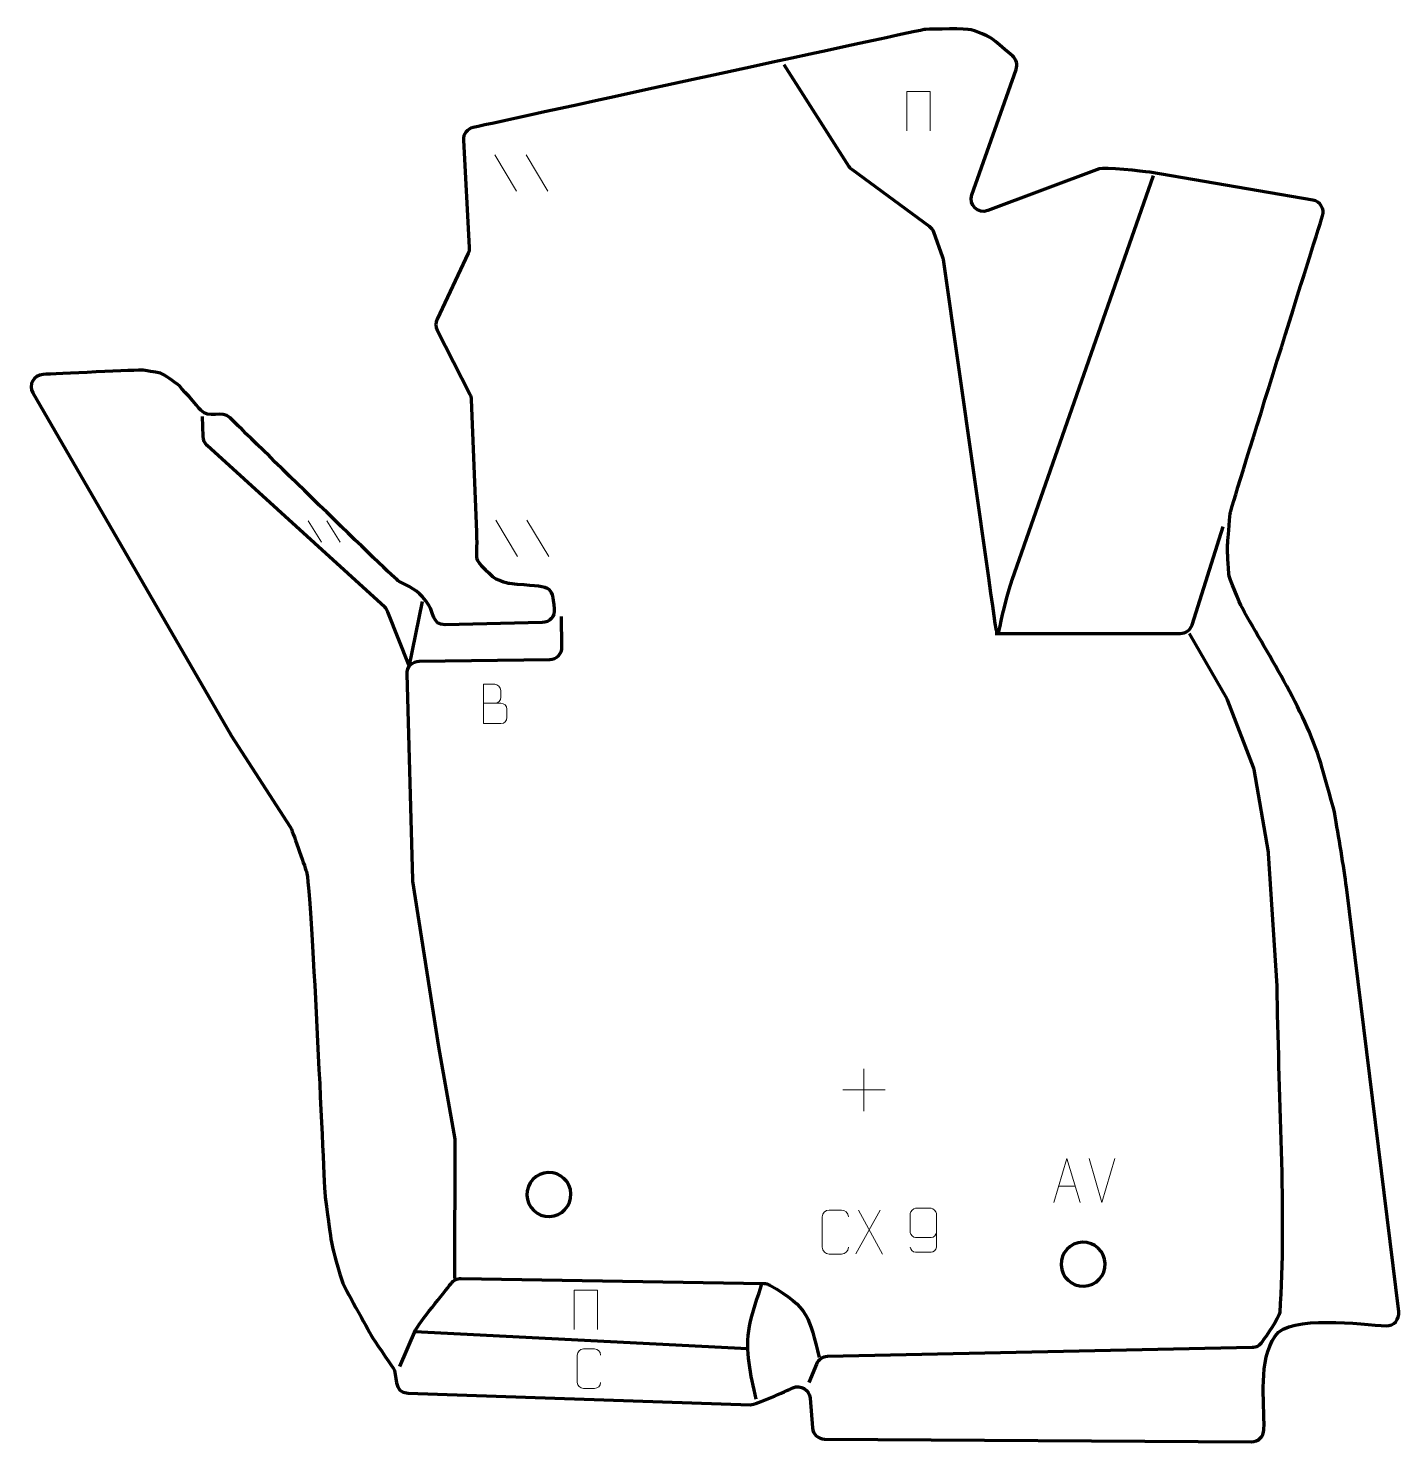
# Model space of a CAD drawing. Header units: millimetres. Extents: x 1187 to 1966, y 24 to 826.
import ezdxf

# ---------------------------------------------------------------- set-up
doc = ezdxf.new("R2010")
doc.units = ezdxf.units.MM
doc.header["$MEASUREMENT"] = 0
doc.layers.add('layer 1', color=7, linetype='Continuous')
doc.layers.add('layer 2', color=7, linetype='Continuous')

msp = doc.modelspace()

# ---------------------------------------------------------------- linework, layer by layer
at = {"layer": 'layer 1', "color": 230, "lineweight": 200}
msp.add_open_spline([(1439.7448, 770.0139), (1463.0598, 775.0811), (1694.5697, 825.694), (1696.713, 825.7103), (1696.713, 825.7103), (1700.7065, 825.7406), (1720.0084, 826.3445), (1722.4318, 825.481), (1722.4318, 825.481), (1736.275, 820.5485), (1732.5838, 821.6761), (1745.8473, 810.6311), (1745.8473, 810.6311), (1748.1392, 808.7225), (1748.9611, 805.7389), (1747.9701, 802.9259), (1747.9701, 802.9259), (1747.9701, 802.9259), (1722.8896, 731.737), (1722.8896, 731.737), (1722.8896, 731.737), (1720.9108, 726.1201), (1726.3806, 720.763), (1731.955, 722.8586), (1731.955, 722.8586), (1731.955, 722.8586), (1795.0833, 746.591), (1795.0833, 746.591), (1795.0833, 746.591), (1797.6646, 747.5614), (1820.1217, 745.208), (1823.8288, 744.576), (1823.8288, 744.576), (1823.8288, 744.576), (1916.389, 728.8046), (1916.389, 728.8046), (1916.389, 728.8046), (1920.5874, 728.0893), (1923.1637, 723.8861), (1921.8958, 719.8203), (1921.8958, 719.8203), (1916.9278, 703.8886), (1869.5649, 553.1193), (1869.3994, 550.854), (1869.3994, 550.854), (1867.8591, 529.7767), (1867.4581, 535.3905), (1868.6203, 516.5976), (1868.6203, 516.5976), (1868.742, 514.6288), (1875.1816, 499.3896), (1876.2052, 497.5311), (1876.2052, 497.5311), (1891.6587, 469.4752), (1913.1591, 437.2136), (1921.7315, 406.3419), (1921.7315, 406.3419), (1922.5766, 403.2984), (1928.7252, 381.4565), (1928.9038, 380.3285), (1928.9038, 380.3285), (1930.7399, 368.7306), (1934.1408, 349.6214), (1935.4642, 338.8791), (1935.4642, 338.8791), (1935.4642, 338.8791), (1965.1704, 97.772), (1965.1704, 97.772), (1965.1704, 97.772), (1965.6981, 93.4887), (1962.307, 89.7785), (1957.9938, 89.9197), (1957.9938, 89.9197), (1944.466, 90.3626), (1903.2949, 96.5254), (1894.9081, 84.0434), (1894.9081, 84.0434), (1885.3405, 69.8039), (1889.0493, 47.8148), (1888.624, 30.9078), (1888.624, 30.9078), (1888.5282, 27.101), (1885.3935, 24.0619), (1881.5856, 24.084), (1881.5856, 24.084), (1881.5856, 24.084), (1639.2437, 25.4878), (1639.2437, 25.4878), (1639.2437, 25.4878), (1635.5898, 25.509), (1632.5832, 28.3107), (1632.3047, 31.954), (1632.3047, 31.954), (1632.3047, 31.954), (1631.0213, 48.7381), (1631.0213, 48.7381), (1631.0213, 48.7381), (1630.6542, 53.54), (1625.7185, 56.534), (1621.2902, 54.641), (1621.2902, 54.641), (1617.3039, 52.937), (1600.276, 44.9421), (1597.168, 45.0465), (1597.168, 45.0465), (1597.168, 45.0465), (1402.8514, 51.5704), (1402.8514, 51.5704), (1402.8514, 51.5704), (1393.937, 51.8697), (1397.0789, 62.1538), (1394.2563, 66.2447), (1394.2563, 66.2447), (1392.6921, 68.5119), (1382.769, 82.7369), (1382.1769, 83.8188), (1382.1769, 83.8188), (1380.1136, 87.5897), (1366.0126, 112.9123), (1365.5101, 114.6173), (1365.5101, 114.6173), (1357.6413, 141.3159), (1360.1775, 132.197), (1355.7486, 162.8113), (1355.7486, 162.8113), (1355.7157, 163.0384), (1355.6968, 163.2334), (1355.6852, 163.4627), (1355.6852, 163.4627), (1354.8128, 180.8357), (1347.7248, 340.4876), (1345.1758, 347.6738), (1345.1758, 347.6738), (1343.9607, 351.0995), (1336.9547, 371.5459), (1335.963, 373.0809), (1335.963, 373.0809), (1335.963, 373.0809), (1302.439, 424.9677), (1302.439, 424.9677), (1302.439, 424.9677), (1302.374, 425.0683), (1302.3206, 425.1554), (1302.2606, 425.2591), (1302.2606, 425.2591), (1302.2606, 425.2591), (1189.8865, 619.3551), (1189.8865, 619.3551), (1189.8865, 619.3551), (1187.2441, 623.9191), (1190.3681, 629.6237), (1195.6367, 629.8557), (1195.6367, 629.8557), (1201.8344, 630.1284), (1250.6741, 632.5018), (1252.4764, 632.2136), (1252.4764, 632.2136), (1265.2352, 630.1734), (1261.2775, 631.6386), (1272.0929, 624.1591), (1272.0929, 624.1591), (1273.5843, 623.1277), (1283.2522, 611.7835), (1285.2122, 609.5545), (1285.2122, 609.5545), (1289.6782, 604.4755), (1297.1561, 609.7184), (1301.8226, 605.1787), (1301.8226, 605.1787), (1311.4539, 595.8094), (1395.2017, 513.5846), (1397.7653, 512.3066), (1397.7653, 512.3066), (1406.6479, 507.8786), (1409.2784, 506.8996), (1414.8899, 498.58), (1414.8899, 498.58), (1416.9459, 495.5318), (1416.4369, 487.5954), (1423.8499, 487.7597), (1423.8499, 487.7597), (1423.8499, 487.7597), (1478.9986, 488.9817), (1478.9986, 488.9817), (1478.9986, 488.9817), (1483.1466, 489.0737), (1486.278, 492.6717), (1485.7961, 496.7928), (1485.7961, 496.7928), (1484.107, 511.2412), (1485.0067, 508.9238), (1460.3702, 511.2976), (1460.3702, 511.2976), (1458.8372, 511.4453), (1452.3545, 513.5669), (1450.7016, 515.1866), (1450.7016, 515.1866), (1438.5781, 527.0655), (1442.409, 521.6114), (1441.6625, 540.3736), (1441.6625, 540.3736), (1441.6625, 540.3736), (1438.669, 615.7128), (1438.669, 615.7128), (1438.669, 615.7128), (1438.6271, 616.7689), (1438.3934, 617.6649), (1437.9145, 618.6071), (1437.9145, 618.6071), (1437.9145, 618.6071), (1419.3923, 655.0406), (1419.3923, 655.0406), (1419.3923, 655.0406), (1418.3794, 657.033), (1418.3473, 659.1744), (1419.3, 661.1964), (1419.3, 661.1964), (1419.3, 661.1964), (1436.9354, 698.6268), (1436.9354, 698.6268), (1436.9354, 698.6268), (1437.4536, 699.7267), (1437.6594, 700.7815), (1437.5925, 701.9955), (1437.5925, 701.9955), (1437.5925, 701.9955), (1434.242, 762.7884), (1434.242, 762.7884), (1434.242, 762.7884), (1434.0514, 766.2485), (1436.3585, 769.278), (1439.7448, 770.0139)], degree=3, knots=[0, 0, 0, 0, 0.01694915, 0.01694915, 0.01694915, 0.01694915, 0.03389831, 0.03389831, 0.03389831, 0.03389831, 0.05084746, 0.05084746, 0.05084746, 0.05084746, 0.06779661, 0.06779661, 0.06779661, 0.06779661, 0.08474576, 0.08474576, 0.08474576, 0.08474576, 0.10169492, 0.10169492, 0.10169492, 0.10169492, 0.11864407, 0.11864407, 0.11864407, 0.11864407, 0.13559322, 0.13559322, 0.13559322, 0.13559322, 0.15254237, 0.15254237, 0.15254237, 0.15254237, 0.16949153, 0.16949153, 0.16949153, 0.16949153, 0.18644068, 0.18644068, 0.18644068, 0.18644068, 0.20338983, 0.20338983, 0.20338983, 0.20338983, 0.22033898, 0.22033898, 0.22033898, 0.22033898, 0.23728814, 0.23728814, 0.23728814, 0.23728814, 0.25423729, 0.25423729, 0.25423729, 0.25423729, 0.27118644, 0.27118644, 0.27118644, 0.27118644, 0.28813559, 0.28813559, 0.28813559, 0.28813559, 0.30508475, 0.30508475, 0.30508475, 0.30508475, 0.3220339, 0.3220339, 0.3220339, 0.3220339, 0.33898305, 0.33898305, 0.33898305, 0.33898305, 0.3559322, 0.3559322, 0.3559322, 0.3559322, 0.37288136, 0.37288136, 0.37288136, 0.37288136, 0.38983051, 0.38983051, 0.38983051, 0.38983051, 0.40677966, 0.40677966, 0.40677966, 0.40677966, 0.42372881, 0.42372881, 0.42372881, 0.42372881, 0.44067797, 0.44067797, 0.44067797, 0.44067797, 0.45762712, 0.45762712, 0.45762712, 0.45762712, 0.47457627, 0.47457627, 0.47457627, 0.47457627, 0.49152542, 0.49152542, 0.49152542, 0.49152542, 0.50847458, 0.50847458, 0.50847458, 0.50847458, 0.52542373, 0.52542373, 0.52542373, 0.52542373, 0.54237288, 0.54237288, 0.54237288, 0.54237288, 0.55932203, 0.55932203, 0.55932203, 0.55932203, 0.57627119, 0.57627119, 0.57627119, 0.57627119, 0.59322034, 0.59322034, 0.59322034, 0.59322034, 0.61016949, 0.61016949, 0.61016949, 0.61016949, 0.62711864, 0.62711864, 0.62711864, 0.62711864, 0.6440678, 0.6440678, 0.6440678, 0.6440678, 0.66101695, 0.66101695, 0.66101695, 0.66101695, 0.6779661, 0.6779661, 0.6779661, 0.6779661, 0.69491525, 0.69491525, 0.69491525, 0.69491525, 0.71186441, 0.71186441, 0.71186441, 0.71186441, 0.72881356, 0.72881356, 0.72881356, 0.72881356, 0.74576271, 0.74576271, 0.74576271, 0.74576271, 0.76271186, 0.76271186, 0.76271186, 0.76271186, 0.77966102, 0.77966102, 0.77966102, 0.77966102, 0.79661017, 0.79661017, 0.79661017, 0.79661017, 0.81355932, 0.81355932, 0.81355932, 0.81355932, 0.83050847, 0.83050847, 0.83050847, 0.83050847, 0.84745763, 0.84745763, 0.84745763, 0.84745763, 0.86440678, 0.86440678, 0.86440678, 0.86440678, 0.88135593, 0.88135593, 0.88135593, 0.88135593, 0.89830508, 0.89830508, 0.89830508, 0.89830508, 0.91525424, 0.91525424, 0.91525424, 0.91525424, 0.93220339, 0.93220339, 0.93220339, 0.93220339, 0.94915254, 0.94915254, 0.94915254, 0.94915254, 0.96610169, 0.96610169, 0.96610169, 0.96610169, 1, 1, 1, 1], dxfattribs=at)
at = {"layer": 'layer 1', "color": 250, "lineweight": 200}
for points in [[(1483.1662, 151.9083), (1476.2661, 151.691), (1470.4963, 157.1086), (1470.2791, 164.0087), (1470.2791, 164.0087), (1470.0619, 170.9088), (1475.4794, 176.6786), (1482.3796, 176.8959), (1482.3796, 176.8959), (1489.2797, 177.1131), (1495.0495, 171.6955), (1495.2667, 164.7954), (1495.2667, 164.7954), (1495.484, 157.8953), (1490.0664, 152.1255), (1483.1662, 151.9083)], [(1786.3988, 112.3238), (1779.4987, 112.1066), (1773.7289, 117.5242), (1773.5117, 124.4243), (1773.5117, 124.4243), (1773.2944, 131.3244), (1778.712, 137.0942), (1785.6122, 137.3114), (1785.6122, 137.3114), (1792.5123, 137.5286), (1798.2821, 132.111), (1798.4993, 125.2109), (1798.4993, 125.2109), (1798.7165, 118.3108), (1793.299, 112.541), (1786.3988, 112.3238)]]:
    msp.add_open_spline(points, degree=3, knots=[0, 0, 0, 0, 0.2, 0.2, 0.2, 0.2, 0.4, 0.4, 0.4, 0.4, 0.6, 0.6, 0.6, 0.6, 1, 1, 1, 1], dxfattribs=at)
at = {"layer": 'layer 2', "color": 142, "lineweight": 200}
for points, knots in [([(1616.1132, 805.821), (1616.1132, 805.821), (1653.0524, 747.9693), (1653.0524, 747.9693), (1653.0524, 747.9693), (1653.5421, 747.2023), (1654.0837, 746.6252), (1654.818, 746.0877), (1654.818, 746.0877), (1654.818, 746.0877), (1698.6258, 714.0245), (1698.6258, 714.0245), (1698.6258, 714.0245), (1699.808, 713.1592), (1700.5945, 712.1041), (1701.086, 710.7239), (1701.086, 710.7239), (1701.086, 710.7239), (1706.1675, 696.4526), (1706.1675, 696.4526), (1706.1675, 696.4526), (1706.3326, 695.989), (1706.4336, 695.5794), (1706.5031, 695.0923), (1706.5031, 695.0923), (1706.5031, 695.0923), (1732.2424, 514.5038), (1732.2424, 514.5038), (1732.2424, 514.5038), (1739.528, 463.3912), (1735.3319, 483.235), (1745.7816, 513.1855), (1745.7816, 513.1855), (1745.7816, 513.1855), (1825.8978, 742.8055), (1825.8978, 742.8055)], [0, 0, 0, 0, 0.1, 0.1, 0.1, 0.1, 0.2, 0.2, 0.2, 0.2, 0.3, 0.3, 0.3, 0.3, 0.4, 0.4, 0.4, 0.4, 0.5, 0.5, 0.5, 0.5, 0.6, 0.6, 0.6, 0.6, 0.7, 0.7, 0.7, 0.7, 0.8, 0.8, 0.8, 0.8, 1, 1, 1, 1]), ([(1403.4795, 464.482), (1403.4795, 464.482), (1391.3718, 495.0129), (1391.3718, 495.0129), (1391.3718, 495.0129), (1390.9481, 496.0816), (1390.3936, 496.9244), (1389.544, 497.6989), (1389.544, 497.6989), (1389.544, 497.6989), (1288.7716, 589.5404), (1288.7716, 589.5404), (1288.7716, 589.5404), (1287.3065, 590.8757), (1286.5365, 592.5636), (1286.4887, 594.5452), (1286.4887, 594.5452), (1286.4887, 594.5452), (1286.2137, 605.9447), (1286.2137, 605.9447)], [0, 0, 0, 0, 0.16666667, 0.16666667, 0.16666667, 0.16666667, 0.33333333, 0.33333333, 0.33333333, 0.33333333, 0.5, 0.5, 0.5, 0.5, 0.66666667, 0.66666667, 0.66666667, 0.66666667, 1, 1, 1, 1]), ([(1736.0285, 482.775), (1736.0285, 482.775), (1841.1331, 482.8528), (1841.1331, 482.8528), (1841.1331, 482.8528), (1844.2329, 482.8552), (1846.8633, 484.782), (1847.8004, 487.7368), (1847.8004, 487.7368), (1847.8004, 487.7368), (1865.5174, 543.6063), (1865.5174, 543.6063)], [0, 0, 0, 0, 0.25, 0.25, 0.25, 0.25, 0.5, 0.5, 0.5, 0.5, 1, 1, 1, 1]), ([(1429.4225, 116.7227), (1429.4225, 116.7227), (1429.6392, 194.4926), (1429.6392, 194.4926), (1429.6392, 194.4926), (1429.6404, 194.9249), (1429.6089, 195.2937), (1429.5344, 195.7196), (1429.5344, 195.7196), (1429.5344, 195.7196), (1420.3569, 248.1241), (1420.3569, 248.1241), (1420.3569, 248.1241), (1420.3494, 248.1665), (1420.3434, 248.2027), (1420.3368, 248.2452), (1420.3368, 248.2452), (1420.3368, 248.2452), (1405.5844, 342.149), (1405.5844, 342.149), (1405.5844, 342.149), (1405.5357, 342.4587), (1405.5111, 342.7254), (1405.5023, 343.0388), (1405.5023, 343.0388), (1405.5023, 343.0388), (1402.2208, 459.9029), (1402.2208, 459.9029), (1402.2208, 459.9029), (1402.1662, 461.8478), (1402.8196, 463.5412), (1404.1665, 464.9453), (1404.1665, 464.9453), (1405.5134, 466.3493), (1407.1782, 467.0726), (1409.1237, 467.0988), (1409.1237, 467.0988), (1409.1237, 467.0988), (1483.2883, 468.0987), (1483.2883, 468.0987), (1483.2883, 468.0987), (1487.1449, 468.1507), (1490.2476, 471.34), (1490.1933, 475.1966), (1490.1933, 475.1966), (1490.1933, 475.1966), (1489.9491, 492.5361), (1489.9491, 492.5361)], [0, 0, 0, 0, 0.07692308, 0.07692308, 0.07692308, 0.07692308, 0.15384615, 0.15384615, 0.15384615, 0.15384615, 0.23076923, 0.23076923, 0.23076923, 0.23076923, 0.30769231, 0.30769231, 0.30769231, 0.30769231, 0.38461538, 0.38461538, 0.38461538, 0.38461538, 0.46153846, 0.46153846, 0.46153846, 0.46153846, 0.53846154, 0.53846154, 0.53846154, 0.53846154, 0.61538462, 0.61538462, 0.61538462, 0.61538462, 0.69230769, 0.69230769, 0.69230769, 0.69230769, 0.76923077, 0.76923077, 0.76923077, 0.76923077, 0.84615385, 0.84615385, 0.84615385, 0.84615385, 1, 1, 1, 1]), ([(1846.2528, 482.8566), (1846.2528, 482.8566), (1867.4978, 445.7734), (1867.4978, 445.7734), (1867.4978, 445.7734), (1867.6839, 445.4485), (1867.8215, 445.1593), (1867.9561, 444.8098), (1867.9561, 444.8098), (1867.9561, 444.8098), (1882.506, 407.0363), (1882.506, 407.0363), (1882.506, 407.0363), (1882.6796, 406.5856), (1882.7897, 406.1867), (1882.8718, 405.7107), (1882.8718, 405.7107), (1882.8718, 405.7107), (1890.9797, 358.7343), (1890.9797, 358.7343), (1890.9797, 358.7343), (1891.0239, 358.4781), (1891.0501, 358.2578), (1891.0669, 357.9983), (1891.0669, 357.9983), (1891.0669, 357.9983), (1895.9533, 282.9057), (1895.9533, 282.9057), (1895.9533, 282.9057), (1895.9623, 282.7681), (1895.9666, 282.6506), (1895.9678, 282.5127), (1895.9678, 282.5127), (1896.4608, 226.4984), (1901.4791, 151.125), (1897.5711, 97.4638), (1897.5711, 97.4638), (1897.5711, 97.4638), (1897.5711, 97.4638), (1897.5711, 97.4638), (1897.5711, 97.4638), (1897.3378, 94.2583), (1889.7198, 83.9172), (1887.6074, 80.6877), (1887.6074, 80.6877), (1886.3037, 78.6948), (1884.2792, 77.5718), (1881.8983, 77.5212), (1881.8983, 77.5212), (1881.8983, 77.5212), (1640.8999, 72.3901), (1640.8999, 72.3901), (1640.8999, 72.3901), (1638.0399, 72.3292), (1635.6305, 70.6666), (1634.5587, 68.0143), (1634.5587, 68.0143), (1634.5587, 68.0143), (1630.3933, 57.706), (1630.3933, 57.706)], [0, 0, 0, 0, 0.0625, 0.0625, 0.0625, 0.0625, 0.125, 0.125, 0.125, 0.125, 0.1875, 0.1875, 0.1875, 0.1875, 0.25, 0.25, 0.25, 0.25, 0.3125, 0.3125, 0.3125, 0.3125, 0.375, 0.375, 0.375, 0.375, 0.4375, 0.4375, 0.4375, 0.4375, 0.5, 0.5, 0.5, 0.5, 0.5625, 0.5625, 0.5625, 0.5625, 0.625, 0.625, 0.625, 0.625, 0.6875, 0.6875, 0.6875, 0.6875, 0.75, 0.75, 0.75, 0.75, 0.8125, 0.8125, 0.8125, 0.8125, 0.875, 0.875, 0.875, 0.875, 1, 1, 1, 1]), ([(1398.1694, 66.8194), (1398.1694, 66.8194), (1407.112, 87.2955), (1407.112, 87.2955), (1407.112, 87.2955), (1409.0207, 91.6655), (1423.3705, 108.8314), (1427.2777, 113.926), (1427.2777, 113.926), (1428.6711, 115.7429), (1430.6572, 116.7025), (1432.9466, 116.6651), (1432.9466, 116.6651), (1432.9466, 116.6651), (1604.7648, 113.8577), (1604.7648, 113.8577), (1604.7648, 113.8577), (1605.9938, 113.8377), (1607.0425, 113.551), (1608.1108, 112.9434), (1608.1108, 112.9434), (1630.5342, 100.1923), (1630.5083, 94.4111), (1636.1211, 71.8806)], [0, 0, 0, 0, 0.14285714, 0.14285714, 0.14285714, 0.14285714, 0.28571429, 0.28571429, 0.28571429, 0.28571429, 0.42857143, 0.42857143, 0.42857143, 0.42857143, 0.57142857, 0.57142857, 0.57142857, 0.57142857, 0.71428571, 0.71428571, 0.71428571, 0.71428571, 1, 1, 1, 1]), ([(1600.4383, 48.3039), (1597.3688, 61.9992), (1593.9342, 75.5369), (1596.6248, 89.6844), (1596.6248, 89.6844), (1597.9409, 96.6051), (1601.5937, 106.7549), (1603.6798, 113.8754)], [0, 0, 0, 0, 0.33333333, 0.33333333, 0.33333333, 0.33333333, 1, 1, 1, 1])]:
    msp.add_open_spline(points, degree=3, knots=knots, dxfattribs=at)
at = {"layer": 'layer 2', "color": 250, "lineweight": 9}
for points, knots in [([(1685.9907, 768.1928), (1685.9907, 768.1928), (1685.9907, 790.5431), (1685.9907, 790.5431), (1685.9907, 790.5431), (1685.9907, 790.5431), (1699.109, 790.5431), (1699.109, 790.5431), (1699.109, 790.5431), (1699.109, 790.5431), (1699.109, 768.1928), (1699.109, 768.1928)], [0, 0, 0, 0, 0.25, 0.25, 0.25, 0.25, 0.5, 0.5, 0.5, 0.5, 1, 1, 1, 1]), ([(1445.6728, 443.2548), (1448.9318, 443.2552), (1452.1912, 443.2552), (1455.4509, 443.2548), (1455.4509, 443.2548), (1457.2202, 443.2393), (1458.9431, 441.6843), (1458.9431, 439.8485), (1458.9431, 439.8485), (1458.9428, 438.8377), (1458.9428, 436.1064), (1458.9431, 435.0953), (1458.9431, 435.0953), (1458.959, 433.4312), (1457.5777, 431.6274), (1455.4983, 431.6426), (1455.4983, 431.6426), (1452.2383, 431.6429), (1448.9786, 431.6429), (1445.7193, 431.6426), (1445.7193, 431.6426), (1445.7193, 439.093), (1445.7193, 446.5431), (1445.7193, 453.9929), (1445.7193, 453.9929), (1447.8454, 453.9929), (1449.9718, 453.9929), (1452.0983, 453.9929), (1452.0983, 453.9929), (1453.6038, 454.0087), (1455.4818, 452.2975), (1455.4977, 450.5398), (1455.4977, 450.5398), (1455.4973, 448.6892), (1455.4973, 448.5585), (1455.4977, 446.7076), (1455.4977, 446.7076), (1455.5131, 444.857), (1453.8522, 443.2393), (1452.0518, 443.2548)], [0, 0, 0, 0, 0.09090909, 0.09090909, 0.09090909, 0.09090909, 0.18181818, 0.18181818, 0.18181818, 0.18181818, 0.27272727, 0.27272727, 0.27272727, 0.27272727, 0.36363636, 0.36363636, 0.36363636, 0.36363636, 0.45454545, 0.45454545, 0.45454545, 0.45454545, 0.54545455, 0.54545455, 0.54545455, 0.54545455, 0.63636364, 0.63636364, 0.63636364, 0.63636364, 0.72727273, 0.72727273, 0.72727273, 0.72727273, 0.81818182, 0.81818182, 0.81818182, 0.81818182, 1, 1, 1, 1]), ([(1769.2983, 159.9368), (1769.2983, 159.9368), (1776.6693, 184.8903), (1776.6693, 184.8903), (1776.6693, 184.8903), (1776.6693, 184.8903), (1784.2392, 159.9368), (1784.2392, 159.9368)], [0, 0, 0, 0, 0.33333333, 0.33333333, 0.33333333, 0.33333333, 1, 1, 1, 1]), ([(1652.7272, 134.4262), (1652.5874, 132.1028), (1650.9102, 130.6232), (1648.7625, 130.6124), (1648.7625, 130.6124), (1646.4306, 130.6128), (1644.0987, 130.6128), (1641.7672, 130.6124), (1641.7672, 130.6124), (1639.8422, 130.507), (1637.8701, 132.3915), (1637.8813, 134.4088), (1637.8813, 134.4088), (1637.8817, 140.1789), (1637.8817, 145.9486), (1637.8813, 151.7179), (1637.8813, 151.7179), (1637.8855, 153.856), (1639.6322, 155.5752), (1641.7846, 155.5617), (1641.7846, 155.5617), (1644.1103, 155.5617), (1646.4364, 155.5617), (1648.7625, 155.5617), (1648.7625, 155.5617), (1650.7091, 155.5972), (1652.7005, 154.1057), (1652.7272, 151.6681)], [0, 0, 0, 0, 0.125, 0.125, 0.125, 0.125, 0.25, 0.25, 0.25, 0.25, 0.375, 0.375, 0.375, 0.375, 0.5, 0.5, 0.5, 0.5, 0.625, 0.625, 0.625, 0.625, 0.75, 0.75, 0.75, 0.75, 1, 1, 1, 1]), ([(1687.8743, 134.5444), (1687.8984, 133.2049), (1689.2546, 131.5516), (1690.8265, 131.586), (1690.8265, 131.586), (1693.8113, 131.5863), (1696.7965, 131.5863), (1699.7819, 131.586), (1699.7819, 131.586), (1701.001, 131.571), (1702.7292, 133.0086), (1702.7342, 134.5444), (1702.7342, 134.5444), (1702.7339, 140.9048), (1702.7339, 147.2656), (1702.7342, 153.6264), (1702.7342, 153.6264), (1702.7295, 154.7893), (1701.001, 156.5604), (1699.7819, 156.5848), (1699.7819, 156.5848), (1696.7965, 156.5845), (1693.8113, 156.5845), (1690.8265, 156.5848), (1690.8265, 156.5848), (1689.5484, 156.541), (1687.8787, 154.9265), (1687.8743, 153.6264), (1687.8743, 153.6264), (1687.8743, 150.043), (1687.8743, 146.46), (1687.8743, 142.8772), (1687.8743, 142.8772), (1687.9128, 141.399), (1689.4955, 139.9661), (1690.8265, 139.9682), (1690.8265, 139.9682), (1693.8113, 139.9679), (1696.7965, 139.9679), (1699.7819, 139.9682), (1699.7819, 139.9682), (1701.1114, 139.9632), (1702.7544, 141.4704), (1702.7127, 142.899)], [0, 0, 0, 0, 0.08333333, 0.08333333, 0.08333333, 0.08333333, 0.16666667, 0.16666667, 0.16666667, 0.16666667, 0.25, 0.25, 0.25, 0.25, 0.33333333, 0.33333333, 0.33333333, 0.33333333, 0.41666667, 0.41666667, 0.41666667, 0.41666667, 0.5, 0.5, 0.5, 0.5, 0.58333333, 0.58333333, 0.58333333, 0.58333333, 0.66666667, 0.66666667, 0.66666667, 0.66666667, 0.75, 0.75, 0.75, 0.75, 0.83333333, 0.83333333, 0.83333333, 0.83333333, 1, 1, 1, 1]), ([(1497.1328, 87.684), (1497.1328, 87.684), (1497.1328, 110.0343), (1497.1328, 110.0343), (1497.1328, 110.0343), (1497.1328, 110.0343), (1510.2511, 110.0343), (1510.2511, 110.0343), (1510.2511, 110.0343), (1510.2511, 110.0343), (1510.2511, 87.684), (1510.2511, 87.684)], [0, 0, 0, 0, 0.25, 0.25, 0.25, 0.25, 0.5, 0.5, 0.5, 0.5, 1, 1, 1, 1]), ([(1512.1373, 57.7659), (1512.0121, 55.6849), (1510.5099, 54.3597), (1508.5862, 54.35), (1508.5862, 54.35), (1506.4976, 54.3503), (1504.409, 54.3503), (1502.3207, 54.35), (1502.3207, 54.35), (1500.5965, 54.2556), (1498.8301, 55.9435), (1498.8401, 57.7503), (1498.8401, 57.7503), (1498.8405, 62.9185), (1498.8405, 68.0862), (1498.8401, 73.2536), (1498.8401, 73.2536), (1498.8439, 75.1687), (1500.4084, 76.7086), (1502.3363, 76.6965), (1502.3363, 76.6965), (1504.4193, 76.6965), (1506.5028, 76.6965), (1508.5862, 76.6965), (1508.5862, 76.6965), (1510.3297, 76.7283), (1512.1134, 75.3924), (1512.1373, 73.209)], [0, 0, 0, 0, 0.125, 0.125, 0.125, 0.125, 0.25, 0.25, 0.25, 0.25, 0.375, 0.375, 0.375, 0.375, 0.5, 0.5, 0.5, 0.5, 0.625, 0.625, 0.625, 0.625, 0.75, 0.75, 0.75, 0.75, 1, 1, 1, 1])]:
    msp.add_open_spline(points, degree=3, knots=knots, dxfattribs=at)
for points in [[(1452.0404, 754.497), (1452.0404, 754.497), (1464.4047, 733.9527), (1464.4047, 733.9527)], [(1469.7703, 754.497), (1469.7703, 754.497), (1482.1346, 733.9527), (1482.1346, 733.9527)], [(1346.1994, 546.8556), (1346.1994, 546.8556), (1353.5924, 534.5716), (1353.5924, 534.5716)], [(1356.8006, 546.8556), (1356.8006, 546.8556), (1364.1936, 534.5716), (1364.1936, 534.5716)], [(1452.5696, 547.0636), (1452.5696, 547.0636), (1464.9339, 526.5193), (1464.9339, 526.5193)], [(1470.2995, 547.0636), (1470.2995, 547.0636), (1482.6638, 526.5193), (1482.6638, 526.5193)], [(1661.5922, 235.7312), (1661.5922, 235.7312), (1661.5922, 211.7533), (1661.5922, 211.7533)], [(1649.6033, 223.7422), (1649.6033, 223.7422), (1673.5812, 223.7422), (1673.5812, 223.7422)], [(1796.6578, 159.9295), (1796.6578, 159.9295), (1789.336, 184.8831), (1789.336, 184.8831)], [(1803.9797, 184.8831), (1803.9797, 184.8831), (1796.6579, 159.9295), (1796.6579, 159.9295)], [(1772.0209, 169.1862), (1772.0209, 169.1862), (1781.5166, 169.1862), (1781.5166, 169.1862)], [(1670.7199, 155.562), (1670.7199, 155.562), (1656.9793, 130.6662), (1656.9793, 130.6662)], [(1658.4339, 155.562), (1658.4339, 155.562), (1672.1745, 130.6085), (1672.1745, 130.6085)]]:
    msp.add_open_spline(points, degree=3, dxfattribs=at)
at = {"layer": 'layer 2', "color": 142, "lineweight": 200}
for points in [[(1403.3754, 463.9727), (1403.3754, 463.9727), (1410.9522, 501.0334), (1410.9522, 501.0334)], [(1595.4095, 76.7612), (1595.4095, 76.7612), (1406.7073, 86.3688), (1406.7073, 86.3688)]]:
    msp.add_open_spline(points, degree=3, dxfattribs=at)

doc.saveas('drawing.dxf')
